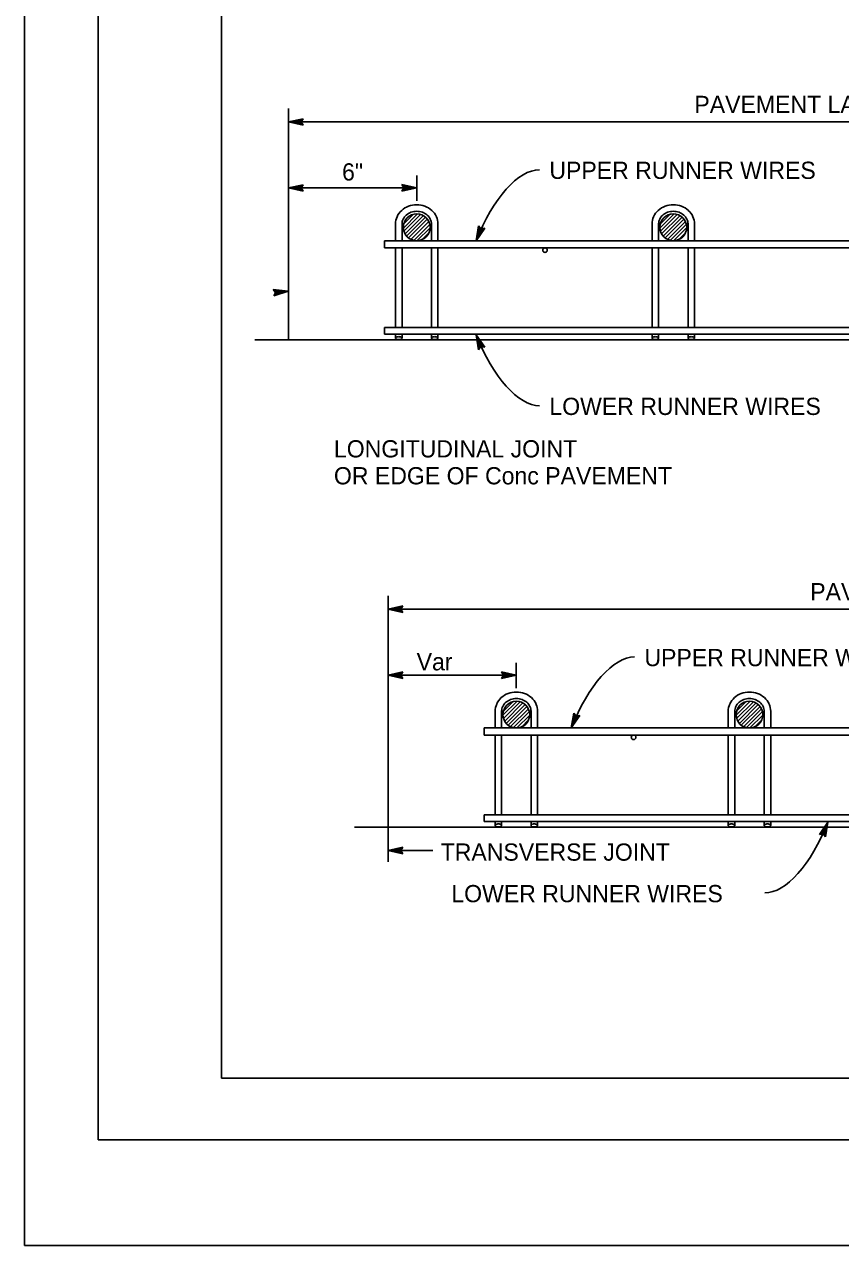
# Model space of a CAD drawing. Extents: x -893 to 867, y -474 to 712.
# Drawn here: x -893.5 to -562, y -474 to 22 of the extents above; entities that cross this region are included whole.
import ezdxf

# ---------------------------------------------------------------- set-up
doc = ezdxf.new("R2010")
doc.units = 0
for name, color, linetype in [('10 Sheet Format', 7, 'Continuous'), ('56 Stage 3 Anno', 7, 'Continuous'), ('57 Undefined', 7, 'Continuous'), ('60 Nongeo Data', 7, 'Continuous')]:
    doc.layers.add(name, color=color, linetype=linetype)

msp = doc.modelspace()

# ---------------------------------------------------------------- linework, layer by layer
at = {"layer": '10 Sheet Format'}
for p, q in [((-863.46, 668.96), (-863.46, -431.04)), ((-813.45, 643.96), (-813.45, -406.04)), ((-813.45, -406.04), (811.55, -406.04)), ((-863.46, -431.04), (836.54, -431.04))]:
    msp.add_line(p, q, dxfattribs=at)
for points in [[(-893.46, -474.04), (866.54, -474.04), (866.54, 711.96), (-893.46, 711.96)], [(-863.46, -431.04), (836.54, -431.04), (836.54, 668.96), (-863.46, 668.96)]]:
    msp.add_lwpolyline(points, close=True, dxfattribs=at)
at = {"layer": '56 Stage 3 Anno'}
for p, q in [((-786.25, -106.04), (-786.25, -12.21)), ((-786.25, -17.62), (-780.25, -16.29)), ((-786.25, -17.62), (-478.63, -17.62)), ((-780.25, -18.96), (-786.25, -17.62)), ((-786.25, -17.62), (-786.25, -17.62)), ((-780.46, -18.6), (-784.87, -17.62)), ((-784.85, -17.62), (-780.48, -16.65)), ((-783.48, -17.62), (-780.66, -17)), ((-780.7, -18.24), (-783.48, -17.62)), ((-782.1, -17.62), (-780.89, -17.36)), ((-780.87, -17.9), (-782.1, -17.62)), ((-780.25, -16.29), (-781.05, -17.62)), ((-781.05, -17.62), (-780.25, -18.96)), ((-780.25, -16.29), (-780.25, -16.29)), ((-780.25, -18.96), (-780.25, -18.96)), ((-734.14, -49.65), (-734.14, -39.34)), ((-786.25, -44.42), (-780.25, -43.09)), ((-734.14, -44.42), (-786.25, -44.42)), ((-780.25, -45.76), (-786.25, -44.42)), ((-786.25, -44.42), (-786.25, -44.42)), ((-780.46, -45.41), (-784.87, -44.42)), ((-784.85, -44.42), (-780.48, -43.45)), ((-783.48, -44.42), (-780.66, -43.8)), ((-780.7, -45.05), (-783.48, -44.42)), ((-782.1, -44.42), (-780.89, -44.16)), ((-780.87, -44.7), (-782.1, -44.42)), ((-780.25, -43.09), (-781.05, -44.42)), ((-781.05, -44.42), (-780.25, -45.76)), ((-780.25, -43.09), (-780.25, -43.09)), ((-739.34, -44.42), (-740.14, -43.08)), ((-740.14, -43.08), (-740.14, -43.08)), ((-740.14, -43.08), (-734.14, -44.42)), ((-734.14, -44.42), (-740.14, -45.75)), ((-740.14, -45.75), (-739.34, -44.42)), ((-739.92, -43.44), (-735.52, -44.42)), ((-735.53, -44.42), (-739.91, -45.39)), ((-736.9, -44.42), (-739.73, -45.05)), ((-739.69, -43.8), (-736.9, -44.42)), ((-739.51, -44.14), (-738.29, -44.42)), ((-738.29, -44.42), (-739.49, -44.69)), ((-734.14, -44.42), (-734.14, -44.42)), ((-780.25, -45.76), (-780.25, -45.76)), ((-740.14, -45.75), (-740.14, -45.75)), ((-709.96, -65.84), (-708.99, -59.77)), ((-706.51, -60.75), (-709.96, -65.84)), ((-709.45, -64.54), (-708.74, -60.12)), ((-706.92, -60.82), (-709.45, -64.55)), ((-708.99, -59.77), (-708.99, -59.77)), ((-708.99, -59.77), (-708.05, -61)), ((-708.94, -63.27), (-708.48, -60.41)), ((-707.34, -60.9), (-708.94, -63.27)), ((-708.43, -61.98), (-708.24, -60.76)), ((-707.72, -60.94), (-708.43, -61.98)), ((-708.05, -61), (-706.51, -60.75)), ((-706.51, -60.75), (-706.51, -60.75)), ((-709.96, -65.84), (-709.96, -65.84)), ((-791.46, -86.87), (-792.4, -85.62)), ((-792.4, -85.62), (-792.4, -85.62)), ((-792.4, -85.62), (-786.29, -86.3)), ((-792.14, -85.95), (-787.66, -86.45)), ((-786.29, -86.3), (-792.11, -88.28)), ((-792.11, -88.28), (-791.46, -86.87)), ((-792.11, -88.28), (-792.11, -88.28)), ((-787.67, -86.46), (-791.91, -87.9)), ((-791.87, -86.29), (-789.03, -86.6)), ((-789.03, -86.6), (-791.77, -87.53)), ((-791.66, -86.61), (-790.41, -86.75)), ((-790.41, -86.75), (-791.58, -87.15)), ((-786.29, -86.3), (-786.29, -86.3)), ((-709, -110.12), (-709.96, -104.05)), ((-709.96, -104.05), (-709.96, -104.05)), ((-709.96, -104.05), (-706.52, -109.14)), ((-708.75, -109.79), (-709.45, -105.33)), ((-709.45, -105.34), (-706.94, -109.05)), ((-708.05, -108.88), (-709, -110.12)), ((-708.5, -109.44), (-708.95, -106.62)), ((-708.95, -106.62), (-707.32, -109.01)), ((-708.24, -109.15), (-708.44, -107.9)), ((-708.44, -107.9), (-707.74, -108.93)), ((-706.52, -109.14), (-708.05, -108.88)), ((-709, -110.12), (-709, -110.12)), ((-706.52, -109.14), (-706.52, -109.14)), ((-745.78, -318.2), (-745.78, -210.15)), ((-745.78, -215.56), (-739.78, -214.23)), ((-745.78, -215.56), (-264.35, -215.56)), ((-739.78, -216.9), (-745.78, -215.56)), ((-745.78, -215.56), (-745.78, -215.56)), ((-740, -216.54), (-744.4, -215.56)), ((-744.39, -215.56), (-740.01, -214.59)), ((-743.02, -215.56), (-740.19, -214.93)), ((-740.23, -216.18), (-743.02, -215.56)), ((-741.64, -215.56), (-740.43, -215.29)), ((-740.41, -215.84), (-741.64, -215.56)), ((-739.78, -214.23), (-740.58, -215.56)), ((-740.58, -215.56), (-739.78, -216.9)), ((-739.78, -214.23), (-739.78, -214.23)), ((-739.78, -216.9), (-739.78, -216.9)), ((-693.68, -247.59), (-693.68, -237.28)), ((-745.78, -242.36), (-739.78, -241.03)), ((-693.68, -242.36), (-745.78, -242.36)), ((-739.78, -243.7), (-745.78, -242.36)), ((-745.78, -242.36), (-745.78, -242.36)), ((-740, -243.34), (-744.4, -242.36)), ((-744.39, -242.36), (-740.01, -241.39)), ((-743.02, -242.36), (-740.19, -241.74)), ((-740.23, -242.98), (-743.02, -242.36)), ((-741.64, -242.36), (-740.43, -242.1)), ((-740.41, -242.64), (-741.64, -242.36)), ((-739.78, -241.03), (-740.58, -242.36)), ((-740.58, -242.36), (-739.78, -243.7)), ((-739.78, -241.03), (-739.78, -241.03)), ((-698.88, -242.36), (-699.68, -241.02)), ((-699.68, -241.02), (-699.68, -241.02)), ((-699.68, -241.02), (-693.68, -242.36)), ((-693.68, -242.36), (-699.68, -243.69)), ((-699.68, -243.69), (-698.88, -242.36)), ((-699.46, -241.38), (-695.06, -242.36)), ((-695.07, -242.36), (-699.44, -243.33)), ((-696.44, -242.36), (-699.26, -242.98)), ((-699.23, -241.74), (-696.44, -242.36)), ((-699.05, -242.08), (-697.82, -242.36)), ((-697.82, -242.36), (-699.03, -242.62)), ((-693.68, -242.36), (-693.68, -242.36)), ((-739.78, -243.7), (-739.78, -243.7)), ((-699.68, -243.69), (-699.68, -243.69)), ((-671.35, -263.77), (-670.38, -257.71)), ((-670.38, -257.71), (-670.38, -257.71)), ((-670.38, -257.71), (-669.44, -258.94)), ((-667.9, -258.69), (-671.35, -263.77)), ((-670.84, -262.48), (-670.13, -258.06)), ((-668.31, -258.76), (-670.84, -262.49)), ((-670.33, -261.21), (-669.87, -258.35)), ((-668.73, -258.84), (-670.33, -261.21)), ((-669.82, -259.92), (-669.63, -258.7)), ((-669.11, -258.88), (-669.82, -259.92)), ((-669.44, -258.94), (-667.9, -258.69)), ((-667.9, -258.69), (-667.9, -258.69)), ((-671.35, -263.77), (-671.35, -263.77)), ((-567.11, -301.99), (-570.56, -307.08)), ((-568.07, -308.06), (-567.11, -301.99)), ((-567.11, -301.99), (-567.11, -301.99)), ((-570.56, -307.08), (-569.03, -306.82)), ((-570.56, -307.08), (-570.56, -307.08)), ((-567.63, -303.28), (-570.14, -306.99)), ((-568.13, -304.56), (-569.75, -306.95)), ((-568.63, -305.84), (-569.33, -306.87)), ((-569.03, -306.82), (-568.07, -308.06)), ((-568.83, -307.09), (-568.63, -305.84)), ((-568.57, -307.38), (-568.13, -304.56)), ((-568.33, -307.73), (-567.62, -303.27)), ((-745.78, -313.59), (-739.78, -312.26)), ((-739.78, -312.26), (-740.58, -313.59)), ((-739.78, -312.26), (-739.78, -312.26)), ((-568.07, -308.06), (-568.07, -308.06)), ((-727.65, -313.59), (-745.78, -313.59)), ((-739.78, -314.93), (-745.78, -313.59)), ((-745.78, -313.59), (-745.78, -313.59)), ((-740, -314.57), (-744.4, -313.59)), ((-744.39, -313.58), (-740.01, -312.61)), ((-743.02, -313.59), (-740.19, -312.96)), ((-740.23, -314.21), (-743.02, -313.59)), ((-741.64, -313.59), (-740.43, -313.32)), ((-740.41, -313.86), (-741.64, -313.59)), ((-740.58, -313.59), (-739.78, -314.93)), ((-739.78, -314.93), (-739.78, -314.93))]:
    msp.add_line(p, q, dxfattribs=at)
for centre, major_axis, start_param, end_param in [((-693.85, -83.29), (-11.99, -45.99), 3.257272, 4.439194), ((-693.85, -86.6), (-11.99, 45.99), 1.843991, 3.025914), ((-655.24, -281.23), (-11.99, -45.99), 3.257272, 4.439194), ((-583.22, -284.53), (11.99, 45.99), 3.257272, 4.439194)]:
    msp.add_ellipse(centre, major_axis=major_axis, ratio=0.436733, start_param=start_param, end_param=end_param, dxfattribs=at)
at = {"layer": '60 Nongeo Data'}
for p, q in [((-742.77, -59.06), (-742.77, -65.84)), ((-740.11, -59.06), (-740.11, -65.84)), ((-739.56, -60.7), (-733.85, -54.99)), ((-739.38, -58.98), (-735.57, -55.17)), ((-739.33, -62), (-732.54, -55.22)), ((-738.87, -63.08), (-731.47, -55.68)), ((-738.23, -63.98), (-730.57, -56.32)), ((-737.44, -64.72), (-729.83, -57.11)), ((-736.49, -65.3), (-729.25, -58.06)), ((-735.35, -65.7), (-728.85, -59.2)), ((-728.17, -59.06), (-728.17, -65.84)), ((-725.51, -59.06), (-725.51, -65.84)), ((-638.56, -59.06), (-638.56, -65.84)), ((-635.9, -59.06), (-635.9, -65.84)), ((-635.35, -60.7), (-629.64, -54.99)), ((-635.17, -58.98), (-631.36, -55.17)), ((-635.12, -62), (-628.34, -55.22)), ((-634.66, -63.08), (-627.26, -55.68)), ((-634.02, -63.98), (-626.36, -56.32)), ((-633.23, -64.72), (-625.62, -57.11)), ((-632.28, -65.3), (-625.04, -58.06)), ((-631.14, -65.7), (-624.64, -59.2)), ((-623.96, -59.06), (-623.96, -65.84)), ((-621.3, -59.06), (-621.3, -65.84)), ((-733.95, -65.83), (-728.72, -60.6)), ((-731.96, -65.38), (-729.17, -62.59)), ((-629.74, -65.83), (-624.51, -60.6)), ((-627.75, -65.38), (-624.97, -62.59)), ((-747.17, -65.84), (-486.35, -65.84)), ((-747.17, -65.84), (-747.17, -68.71)), ((-747.17, -68.71), (-486.35, -68.71)), ((-742.77, -68.71), (-742.77, -101.17)), ((-740.11, -68.71), (-740.11, -101.17)), ((-728.17, -68.71), (-728.17, -101.17)), ((-725.51, -68.71), (-725.51, -101.17)), ((-638.56, -68.71), (-638.56, -101.17)), ((-635.9, -68.71), (-635.9, -101.17)), ((-623.96, -68.71), (-623.96, -101.17)), ((-621.3, -68.71), (-621.3, -101.17)), ((-747.17, -101.17), (-486.35, -101.17)), ((-747.17, -101.17), (-747.17, -103.83)), ((-747.17, -103.83), (-486.35, -103.83)), ((-742.77, -103.83), (-742.77, -105.43)), ((-740.11, -103.83), (-740.11, -105.43)), ((-728.17, -103.83), (-728.17, -105.43)), ((-725.51, -103.83), (-725.51, -105.43)), ((-638.56, -103.83), (-638.56, -105.43)), ((-635.9, -103.83), (-635.9, -105.43)), ((-623.96, -103.83), (-623.96, -105.43)), ((-621.3, -103.83), (-621.3, -105.43)), ((-799.85, -106.17), (-486.35, -106.17)), ((-699.1, -258.64), (-693.38, -252.93)), ((-604.43, -258.64), (-598.72, -252.93)), ((-702.3, -257), (-702.3, -263.77)), ((-699.64, -257), (-699.64, -263.77)), ((-698.91, -256.92), (-695.1, -253.11)), ((-698.86, -259.94), (-692.08, -253.16)), ((-698.4, -261.02), (-691.01, -253.62)), ((-697.77, -261.91), (-690.11, -254.26)), ((-696.97, -262.66), (-689.37, -255.05)), ((-696.02, -263.24), (-688.78, -256)), ((-694.88, -263.64), (-688.39, -257.14)), ((-687.71, -257), (-687.71, -263.77)), ((-685.05, -257), (-685.05, -263.77)), ((-607.64, -257), (-607.64, -263.77)), ((-604.98, -257), (-604.98, -263.77)), ((-604.25, -256.92), (-600.43, -253.11)), ((-604.2, -259.94), (-597.41, -253.16)), ((-603.74, -261.02), (-596.34, -253.62)), ((-603.1, -261.91), (-595.44, -254.26)), ((-602.31, -262.66), (-594.7, -255.05)), ((-601.35, -263.24), (-594.11, -256)), ((-600.22, -263.64), (-593.72, -257.14)), ((-593.04, -257), (-593.04, -263.77)), ((-590.38, -257), (-590.38, -263.77)), ((-693.48, -263.77), (-688.25, -258.54)), ((-691.49, -263.32), (-688.71, -260.53)), ((-598.81, -263.77), (-593.59, -258.54)), ((-596.82, -263.32), (-594.04, -260.53)), ((-706.7, -263.77), (-706.7, -266.65)), ((-706.7, -263.77), (-303.43, -263.77)), ((-706.7, -266.65), (-303.43, -266.65)), ((-702.3, -266.65), (-702.3, -299.11)), ((-699.64, -266.65), (-699.64, -299.11)), ((-687.71, -266.65), (-687.71, -299.11)), ((-685.05, -266.65), (-685.05, -299.11)), ((-607.64, -266.65), (-607.64, -299.11)), ((-604.98, -266.65), (-604.98, -299.11)), ((-593.04, -266.65), (-593.04, -299.11)), ((-590.38, -266.65), (-590.38, -299.11)), ((-706.7, -299.11), (-706.7, -301.77)), ((-706.7, -299.11), (-303.43, -299.11)), ((-706.7, -301.77), (-303.43, -301.77)), ((-702.3, -301.77), (-702.3, -303.37)), ((-699.64, -301.77), (-699.64, -303.37)), ((-687.71, -301.77), (-687.71, -303.37)), ((-685.05, -301.77), (-685.05, -303.37)), ((-607.64, -301.77), (-607.64, -303.37)), ((-604.98, -301.77), (-604.98, -303.37)), ((-593.04, -301.77), (-593.04, -303.37)), ((-590.38, -301.77), (-590.38, -303.37)), ((-759.39, -304.11), (-250.86, -304.11))]:
    msp.add_line(p, q, dxfattribs=at)
for centre, radius in [((-734.14, -60.41), 5.43), ((-629.93, -60.41), 5.43), ((-682.03, -69.69), 0.928), ((-693.68, -258.35), 5.43), ((-599.01, -258.35), 5.43), ((-646.06, -267.58), 0.928)]:
    msp.add_circle(centre, radius, dxfattribs=at)
for centre, radius, start, end in [((-734.93, -59.4), 7.92, 132.1798, 155.433), ((-734.45, -59.92), 8.63, 110.5721, 132.1798), ((-734.44, -59.94), 5.99, 109.6978, 130.8371), ((-734.14, -60.75), 9.5, 90, 110.5721), ((-734.14, -60.79), 6.89, 90, 109.6978), ((-734.14, -60.75), 9.5, 69.4279, 90), ((-734.14, -60.79), 6.89, 70.3022, 90), ((-733.84, -59.94), 5.99, 49.1629, 70.3022), ((-733.83, -59.92), 8.63, 47.8202, 69.4279), ((-733.35, -59.4), 7.92, 24.567, 47.8202), ((-630.72, -59.4), 7.92, 132.1798, 155.433), ((-630.24, -59.92), 8.63, 110.5721, 132.1798), ((-630.23, -59.94), 5.99, 109.6978, 130.8371), ((-629.93, -60.75), 9.5, 90, 110.5721), ((-629.93, -60.79), 6.89, 90, 109.6978), ((-629.93, -60.75), 9.5, 69.4279, 90), ((-629.93, -60.79), 6.89, 70.3022, 90), ((-629.63, -59.94), 5.99, 49.1629, 70.3022), ((-629.62, -59.92), 8.63, 47.8202, 69.4279), ((-629.15, -59.4), 7.92, 24.567, 47.8202), ((-735.66, -59.06), 7.1, 155.433, 180), ((-735.63, -59.06), 4.48, 154.3942, 180), ((-734.91, -59.41), 5.28, 130.8371, 154.3942), ((-733.37, -59.41), 5.28, 25.6058, 49.1629), ((-732.65, -59.06), 4.48, 0, 25.6058), ((-732.62, -59.06), 7.1, 0, 24.567), ((-631.46, -59.06), 7.1, 155.433, 180), ((-631.42, -59.06), 4.48, 154.3942, 180), ((-630.7, -59.41), 5.28, 130.8371, 154.3942), ((-629.16, -59.41), 5.28, 25.6058, 49.1629), ((-628.44, -59.06), 4.48, 0, 25.6058), ((-628.41, -59.06), 7.1, 0, 24.567), ((-742.47, -105.43), 0.301, 137.8672, 180), ((-742.47, -105.43), 0.301, 180, 222.1328), ((-741.98, -105.87), 0.957, 114.6026, 137.8672), ((-741.98, -104.99), 0.957, 222.1328, 245.3974), ((-741.65, -106.58), 1.74, 100.7394, 114.6026), ((-741.65, -104.28), 1.74, 245.3974, 259.2606), ((-741.44, -107.72), 2.89, 90, 100.7394), ((-741.44, -103.15), 2.89, 259.2606, 270), ((-741.44, -107.72), 2.89, 79.2606, 90), ((-741.44, -103.15), 2.89, 270, 280.7394), ((-741.22, -106.58), 1.74, 65.3974, 79.2606), ((-741.22, -104.28), 1.74, 280.7394, 294.6026), ((-740.9, -105.87), 0.957, 42.1328, 65.3974), ((-740.9, -104.99), 0.957, 294.6026, 317.8672), ((-740.41, -105.43), 0.301, 0, 42.1328), ((-740.41, -105.43), 0.301, 317.8672, 0), ((-727.87, -105.43), 0.301, 137.8672, 180), ((-727.87, -105.43), 0.301, 180, 222.1328), ((-727.38, -105.87), 0.957, 114.6026, 137.8672), ((-727.38, -104.99), 0.957, 222.1328, 245.3974), ((-727.06, -106.58), 1.74, 100.7394, 114.6026), ((-727.06, -104.28), 1.74, 245.3974, 259.2606), ((-726.84, -107.72), 2.89, 90, 100.7394), ((-726.84, -103.15), 2.89, 259.2606, 270), ((-726.84, -107.72), 2.89, 79.2606, 90), ((-726.84, -103.15), 2.89, 270, 280.7394), ((-726.63, -106.58), 1.74, 65.3974, 79.2606), ((-726.63, -104.28), 1.74, 280.7394, 294.6026), ((-726.3, -105.87), 0.957, 42.1328, 65.3974), ((-726.3, -104.99), 0.957, 294.6026, 317.8672), ((-725.81, -105.43), 0.301, 0, 42.1328), ((-725.81, -105.43), 0.301, 317.8672, 0), ((-638.26, -105.43), 0.301, 137.8672, 180), ((-638.26, -105.43), 0.301, 180, 222.1328), ((-637.77, -105.87), 0.957, 114.6026, 137.8672), ((-637.77, -104.99), 0.957, 222.1328, 245.3974), ((-637.45, -106.58), 1.74, 100.7394, 114.6026), ((-637.45, -104.28), 1.74, 245.3974, 259.2606), ((-637.23, -107.72), 2.89, 90, 100.7394), ((-637.23, -103.15), 2.89, 259.2606, 270), ((-637.23, -107.72), 2.89, 79.2606, 90), ((-637.23, -103.15), 2.89, 270, 280.7394), ((-637.02, -106.58), 1.74, 65.3974, 79.2606), ((-637.02, -104.28), 1.74, 280.7394, 294.6026), ((-636.69, -105.87), 0.957, 42.1328, 65.3974), ((-636.69, -104.99), 0.957, 294.6026, 317.8672), ((-636.2, -105.43), 0.301, 0, 42.1328), ((-636.2, -105.43), 0.301, 317.8672, 0), ((-623.66, -105.43), 0.301, 137.8672, 180), ((-623.66, -105.43), 0.301, 180, 222.1328), ((-623.17, -105.87), 0.957, 114.6026, 137.8672), ((-623.17, -104.99), 0.957, 222.1328, 245.3974), ((-622.85, -106.58), 1.74, 100.7394, 114.6026), ((-622.85, -104.28), 1.74, 245.3974, 259.2606), ((-622.63, -107.72), 2.89, 90, 100.7394), ((-622.63, -103.15), 2.89, 259.2606, 270), ((-622.63, -107.72), 2.89, 79.2606, 90), ((-622.63, -103.15), 2.89, 270, 280.7394), ((-622.42, -106.58), 1.74, 65.3974, 79.2606), ((-622.42, -104.28), 1.74, 280.7394, 294.6026), ((-622.09, -105.87), 0.957, 42.1328, 65.3974), ((-622.09, -104.99), 0.957, 294.6026, 317.8672), ((-621.61, -105.43), 0.301, 0, 42.1328), ((-621.61, -105.43), 0.301, 317.8672, 0), ((-694.46, -257.34), 7.92, 132.1798, 155.433), ((-693.98, -257.86), 8.63, 110.5721, 132.1798), ((-693.98, -257.88), 5.99, 109.6978, 130.8371), ((-693.68, -258.69), 9.5, 90, 110.5721), ((-693.68, -258.73), 6.89, 90, 109.6978), ((-693.68, -258.69), 9.5, 69.4279, 90), ((-693.68, -258.73), 6.89, 70.3022, 90), ((-693.37, -257.88), 5.99, 49.1629, 70.3022), ((-693.37, -257.86), 8.63, 47.8202, 69.4279), ((-692.89, -257.34), 7.92, 24.567, 47.8202), ((-599.79, -257.34), 7.92, 132.1798, 155.433), ((-599.32, -257.86), 8.63, 110.5721, 132.1798), ((-599.31, -257.88), 5.99, 109.6978, 130.8371), ((-599.01, -258.69), 9.5, 90, 110.5721), ((-599.01, -258.73), 6.89, 90, 109.6978), ((-599.01, -258.69), 9.5, 69.4279, 90), ((-599.01, -258.73), 6.89, 70.3022, 90), ((-598.71, -257.88), 5.99, 49.1629, 70.3022), ((-598.7, -257.86), 8.63, 47.8202, 69.4279), ((-598.22, -257.34), 7.92, 24.567, 47.8202), ((-695.2, -257), 7.1, 155.433, 180), ((-695.17, -257), 4.48, 154.3942, 180), ((-694.44, -257.34), 5.28, 130.8371, 154.3942), ((-692.91, -257.34), 5.28, 25.6058, 49.1629), ((-692.18, -257), 4.48, 0, 25.6058), ((-692.15, -257), 7.1, 0, 24.567), ((-600.53, -257), 7.1, 155.433, 180), ((-600.5, -257), 4.48, 154.3942, 180), ((-599.78, -257.34), 5.28, 130.8371, 154.3942), ((-598.24, -257.34), 5.28, 25.6058, 49.1629), ((-597.52, -257), 4.48, 0, 25.6058), ((-597.48, -257), 7.1, 0, 24.567), ((-702, -303.37), 0.301, 137.8672, 180), ((-702, -303.37), 0.301, 180, 222.1328), ((-701.52, -303.81), 0.957, 114.6026, 137.8672), ((-701.52, -302.93), 0.957, 222.1328, 245.3974), ((-701.19, -304.52), 1.74, 100.7394, 114.6026), ((-701.19, -302.22), 1.74, 245.3974, 259.2606), ((-700.97, -305.66), 2.89, 90, 100.7394), ((-700.97, -301.08), 2.89, 259.2606, 270), ((-700.97, -305.66), 2.89, 79.2606, 90), ((-700.97, -301.08), 2.89, 270, 280.7394), ((-700.76, -304.52), 1.74, 65.3974, 79.2606), ((-700.76, -302.22), 1.74, 280.7394, 294.6026), ((-700.43, -303.81), 0.957, 42.1328, 65.3974), ((-700.43, -302.93), 0.957, 294.6026, 317.8672), ((-699.95, -303.37), 0.301, 0, 42.1328), ((-699.95, -303.37), 0.301, 317.8672, 0), ((-687.4, -303.37), 0.301, 137.8672, 180), ((-687.4, -303.37), 0.301, 180, 222.1328), ((-686.92, -303.81), 0.957, 114.6026, 137.8672), ((-686.92, -302.93), 0.957, 222.1328, 245.3974), ((-686.59, -304.52), 1.74, 100.7394, 114.6026), ((-686.59, -302.22), 1.74, 245.3974, 259.2606), ((-686.38, -305.66), 2.89, 90, 100.7394), ((-686.38, -301.08), 2.89, 259.2606, 270), ((-686.38, -305.66), 2.89, 79.2606, 90), ((-686.38, -301.08), 2.89, 270, 280.7394), ((-686.16, -304.52), 1.74, 65.3974, 79.2606), ((-686.16, -302.22), 1.74, 280.7394, 294.6026), ((-685.84, -303.81), 0.957, 42.1328, 65.3974), ((-685.84, -302.93), 0.957, 294.6026, 317.8672), ((-685.35, -303.37), 0.301, 0, 42.1328), ((-685.35, -303.37), 0.301, 317.8672, 0), ((-607.33, -303.37), 0.301, 137.8672, 180), ((-607.33, -303.37), 0.301, 180, 222.1328), ((-606.85, -303.81), 0.957, 114.6026, 137.8672), ((-606.85, -302.93), 0.957, 222.1328, 245.3974), ((-606.52, -304.52), 1.74, 100.7394, 114.6026), ((-606.52, -302.22), 1.74, 245.3974, 259.2606), ((-606.31, -305.66), 2.89, 90, 100.7394), ((-606.31, -301.08), 2.89, 259.2606, 270), ((-606.31, -305.66), 2.89, 79.2606, 90), ((-606.31, -301.08), 2.89, 270, 280.7394), ((-606.09, -304.52), 1.74, 65.3974, 79.2606), ((-606.09, -302.22), 1.74, 280.7394, 294.6026), ((-605.77, -303.81), 0.957, 42.1328, 65.3974), ((-605.77, -302.93), 0.957, 294.6026, 317.8672), ((-605.28, -303.37), 0.301, 0, 42.1328), ((-605.28, -303.37), 0.301, 317.8672, 0), ((-592.74, -303.37), 0.301, 137.8672, 180), ((-592.74, -303.37), 0.301, 180, 222.1328), ((-592.25, -303.81), 0.957, 114.6026, 137.8672), ((-592.25, -302.93), 0.957, 222.1328, 245.3974), ((-591.92, -304.52), 1.74, 100.7394, 114.6026), ((-591.92, -302.22), 1.74, 245.3974, 259.2606), ((-591.71, -305.66), 2.89, 90, 100.7394), ((-591.71, -301.08), 2.89, 259.2606, 270), ((-591.71, -305.66), 2.89, 79.2606, 90), ((-591.71, -301.08), 2.89, 270, 280.7394), ((-591.49, -304.52), 1.74, 65.3974, 79.2606), ((-591.49, -302.22), 1.74, 280.7394, 294.6026), ((-591.17, -303.81), 0.957, 42.1328, 65.3974), ((-591.17, -302.93), 0.957, 294.6026, 317.8672), ((-590.68, -303.37), 0.301, 0, 42.1328), ((-590.68, -303.37), 0.301, 317.8672, 0)]:
    msp.add_arc(centre, radius, start, end, dxfattribs=at)

# ---------------------------------------------------------------- texts
at = {"layer": '57 Undefined'}
for s, p in [('PAVEMENT LANE WIDTH', (-621.37, -14)), ('6"', (-764.46, -41.4)), ('UPPER RUNNER WIRES', (-680.26, -40.75)), ('LOWER RUNNER WIRES', (-680.26, -136.64)), ('LONGITUDINAL JOINT', (-767.76, -153.89)), ('OR EDGE OF Conc PAVEMENT', (-767.76, -164.83)), ('PAVEMENT LANE LENGTH', (-574.32, -211.94)), ('UPPER RUNNER WIRES', (-641.65, -238.69)), ('Var', (-734.16, -240.39)), ('TRANSVERSE JOINT', (-724.41, -317.7)), ('LOWER RUNNER WIRES', (-720.08, -334.57))]:
    msp.add_text(s, height=7, dxfattribs=at).set_placement(p)

doc.saveas('drawing.dxf')
